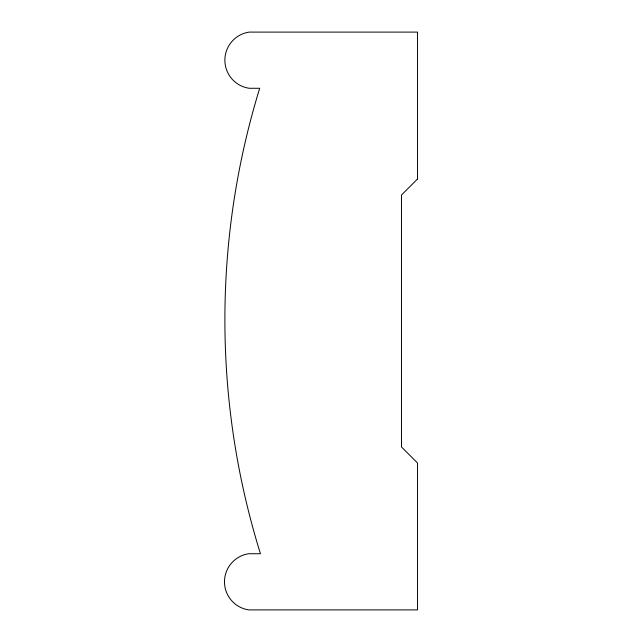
<?xml version="1.0" encoding="UTF-8"?>
<svg xmlns="http://www.w3.org/2000/svg" width="642" height="642" viewBox="0 0 642 642"><rect width="100%" height="100%" fill="white"/><g stroke="black" fill="none" stroke-linecap="round" stroke-linejoin="round"><path stroke-width="0.96" d="M417.533 178.974L401.483 195.024L401.483 446.976L417.533 463.026L417.533 609.9L248.823 609.9A28.376 28.376 0 0 1 248.823 553.725L260.451 553.725A787.277 787.277 0 0 1 259.697 88.275L249.216 88.275A28.376 28.376 0 0 1 249.216 32.1L417.533 32.1L417.533 178.974"/></g></svg>
